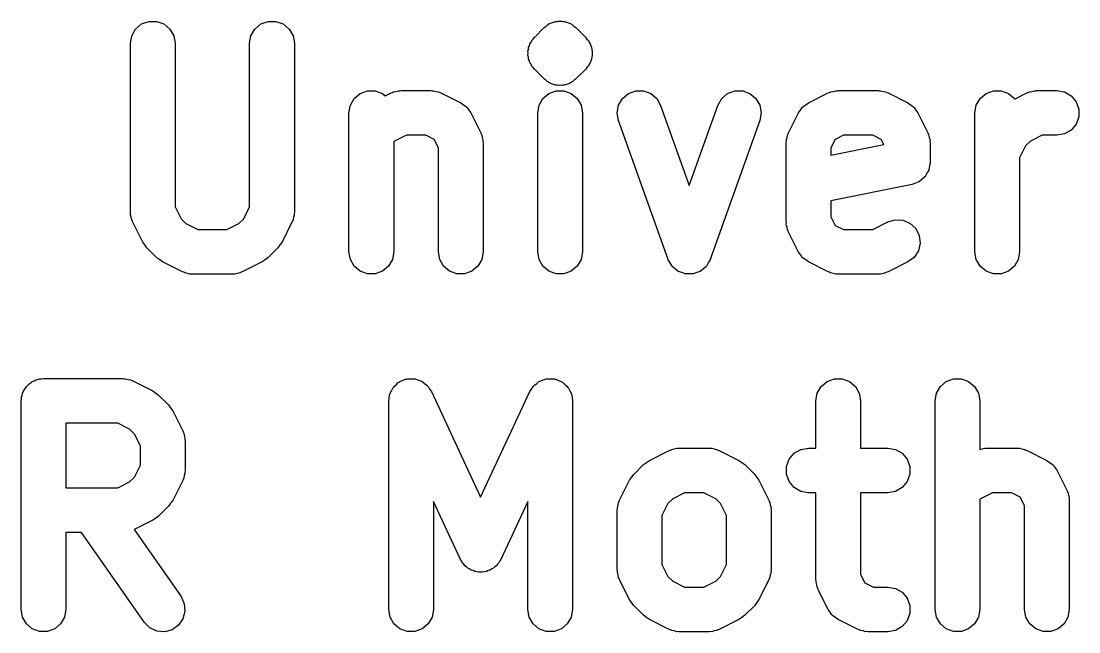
# Model space of a CAD drawing. Extents: x 25 to 346, y -457 to -16.
# Drawn here: x 78.3 to 87.31, y -431.02 to -425.81 of the extents above; entities that cross this region are included whole.
import ezdxf

# ---------------------------------------------------------------- set-up
doc = ezdxf.new("R2010")
doc.units = 0
doc.header["$MEASUREMENT"] = 0
doc.layers.add('BLACK', color=7, linetype='CONTINUOUS')

msp = doc.modelspace()

# ---------------------------------------------------------------- linework, layer by layer
at = {"layer": 'Black'}
for p, q in [((79.3221, -425.835), (79.3843, -425.813)), ((79.3843, -425.813), (79.4504, -425.813)), ((79.4504, -425.813), (79.5126, -425.835)), ((80.3381, -425.835), (80.4003, -425.813)), ((80.4003, -425.813), (80.4664, -425.813)), ((80.4664, -425.813), (80.5286, -425.835)), ((82.8082, -425.828), (82.8243, -425.823)), ((82.8243, -425.823), (82.8394, -425.816)), ((82.8394, -425.816), (82.8477, -425.816)), ((82.8477, -425.816), (82.8556, -425.813)), ((82.8556, -425.813), (82.864, -425.813)), ((82.864, -425.813), (82.8721, -425.811)), ((82.8721, -425.811), (82.8887, -425.812)), ((82.8887, -425.812), (82.9053, -425.811)), ((82.9053, -425.811), (82.9134, -425.813)), ((82.9134, -425.813), (82.9217, -425.813)), ((82.9217, -425.813), (82.9296, -425.816)), ((82.9296, -425.816), (82.938, -425.816)), ((82.938, -425.816), (82.9531, -425.823)), ((82.9531, -425.823), (82.9692, -425.828)), ((79.2383, -425.935), (79.2714, -425.878)), ((79.2714, -425.878), (79.3221, -425.835)), ((79.5126, -425.835), (79.5633, -425.878)), ((79.5633, -425.878), (79.5963, -425.935)), ((80.2543, -425.935), (80.2874, -425.878)), ((80.2874, -425.878), (80.3381, -425.835)), ((80.5286, -425.835), (80.5793, -425.878)), ((80.5793, -425.878), (80.6123, -425.935)), ((82.6693, -425.95), (82.754, -425.866)), ((82.754, -425.866), (82.7676, -425.856)), ((82.7676, -425.856), (82.7794, -425.844)), ((82.7794, -425.844), (82.787, -425.841)), ((82.787, -425.841), (82.7934, -425.835)), ((82.7934, -425.835), (82.8013, -425.832)), ((82.8013, -425.832), (82.8082, -425.828)), ((82.9692, -425.828), (82.976, -425.832)), ((82.976, -425.832), (82.9839, -425.835)), ((82.9839, -425.835), (82.9903, -425.841)), ((82.9903, -425.841), (82.9979, -425.844)), ((82.9979, -425.844), (83.0097, -425.856)), ((83.0097, -425.856), (83.0234, -425.866)), ((83.0234, -425.866), (83.108, -425.95)), ((79.2268, -426), (79.2383, -425.935)), ((79.2268, -427.44), (79.2268, -426)), ((79.5963, -425.935), (79.6078, -426)), ((79.6078, -426), (79.6078, -427.395)), ((80.2428, -426), (80.2543, -425.935)), ((80.2428, -427.395), (80.2428, -426)), ((80.6123, -425.935), (80.6238, -426)), ((80.6238, -426), (80.6238, -427.44)), ((82.627, -426.021), (82.6313, -426.004)), ((82.6313, -426.004), (82.6409, -425.991)), ((82.6409, -425.991), (82.648, -425.976)), ((82.648, -425.976), (82.6597, -425.964)), ((82.6597, -425.964), (82.6693, -425.95)), ((83.108, -425.95), (83.1176, -425.964)), ((83.1176, -425.964), (83.1294, -425.976)), ((83.1294, -425.976), (83.1364, -425.991)), ((83.1364, -425.991), (83.146, -426.004)), ((83.146, -426.004), (83.1503, -426.021)), ((82.6142, -426.068), (82.6185, -426.052)), ((82.6157, -426.085), (82.6142, -426.068)), ((82.6142, -426.102), (82.6157, -426.085)), ((82.6185, -426.052), (82.62, -426.036)), ((82.62, -426.036), (82.627, -426.021)), ((83.1503, -426.021), (83.1573, -426.036)), ((83.1573, -426.036), (83.1588, -426.052)), ((83.1588, -426.052), (83.1631, -426.068)), ((83.1631, -426.068), (83.1617, -426.085)), ((83.1617, -426.085), (83.1631, -426.102)), ((82.6185, -426.118), (82.6142, -426.102)), ((82.62, -426.134), (82.6185, -426.118)), ((82.627, -426.149), (82.62, -426.134)), ((82.6313, -426.166), (82.627, -426.149)), ((82.6409, -426.179), (82.6313, -426.166)), ((82.648, -426.194), (82.6409, -426.179)), ((83.1364, -426.179), (83.1294, -426.194)), ((83.146, -426.166), (83.1364, -426.179)), ((83.1503, -426.149), (83.146, -426.166)), ((83.1573, -426.134), (83.1503, -426.149)), ((83.1588, -426.118), (83.1573, -426.134)), ((83.1631, -426.102), (83.1588, -426.118)), ((82.6597, -426.206), (82.648, -426.194)), ((82.6693, -426.22), (82.6597, -426.206)), ((82.754, -426.304), (82.6693, -426.22)), ((83.108, -426.22), (83.0234, -426.304)), ((83.1176, -426.206), (83.108, -426.22)), ((83.1294, -426.194), (83.1176, -426.206)), ((82.7676, -426.314), (82.754, -426.304)), ((82.7794, -426.326), (82.7676, -426.314)), ((82.787, -426.329), (82.7794, -426.326)), ((82.7934, -426.335), (82.787, -426.329)), ((82.8013, -426.338), (82.7934, -426.335)), ((82.8082, -426.342), (82.8013, -426.338)), ((82.8243, -426.347), (82.8082, -426.342)), ((82.8394, -426.354), (82.8243, -426.347)), ((82.8477, -426.354), (82.8394, -426.354)), ((82.8556, -426.357), (82.8477, -426.354)), ((82.864, -426.357), (82.8556, -426.357)), ((82.8721, -426.359), (82.864, -426.357)), ((82.8887, -426.358), (82.8721, -426.359)), ((82.9053, -426.359), (82.8887, -426.358)), ((82.9134, -426.357), (82.9053, -426.359)), ((82.9217, -426.357), (82.9134, -426.357)), ((82.9296, -426.354), (82.9217, -426.357)), ((82.938, -426.354), (82.9296, -426.354)), ((82.9531, -426.347), (82.938, -426.354)), ((82.9692, -426.342), (82.9531, -426.347)), ((82.976, -426.338), (82.9692, -426.342)), ((82.9839, -426.335), (82.976, -426.338)), ((82.9903, -426.329), (82.9839, -426.335)), ((82.9979, -426.326), (82.9903, -426.329)), ((83.0097, -426.314), (82.9979, -426.326)), ((83.0234, -426.304), (83.0097, -426.314)), ((81.1341, -426.471), (81.1848, -426.428)), ((81.1848, -426.428), (81.2469, -426.405)), ((81.2469, -426.405), (81.3131, -426.405)), ((81.3131, -426.405), (81.3753, -426.428)), ((81.3753, -426.428), (81.3987, -426.448)), ((81.3987, -426.448), (81.4488, -426.423)), ((81.4488, -426.423), (81.4593, -426.419)), ((81.4593, -426.419), (81.4688, -426.414)), ((81.4688, -426.414), (81.4908, -426.41)), ((81.4908, -426.41), (81.5122, -426.404)), ((81.5122, -426.404), (81.5232, -426.404)), ((81.5232, -426.404), (81.534, -426.402)), ((81.534, -426.402), (81.788, -426.402)), ((81.788, -426.402), (81.7988, -426.404)), ((81.7988, -426.404), (81.8098, -426.404)), ((81.8098, -426.404), (81.8312, -426.41)), ((81.8312, -426.41), (81.8532, -426.414)), ((81.8532, -426.414), (81.8627, -426.419)), ((81.8627, -426.419), (81.8732, -426.423)), ((81.8732, -426.423), (82.0425, -426.507)), ((82.7427, -426.471), (82.7934, -426.428)), ((82.7934, -426.428), (82.8556, -426.405)), ((82.8556, -426.405), (82.9217, -426.405)), ((82.9217, -426.405), (82.9839, -426.428)), ((82.9839, -426.428), (83.0346, -426.471)), ((83.4208, -426.47), (83.4718, -426.427)), ((83.4718, -426.427), (83.5341, -426.405)), ((83.5341, -426.405), (83.6002, -426.406)), ((83.6002, -426.406), (83.6622, -426.429)), ((83.6622, -426.429), (83.7127, -426.471)), ((84.266, -426.471), (84.3164, -426.429)), ((84.3164, -426.429), (84.3785, -426.406)), ((84.3785, -426.406), (84.4446, -426.405)), ((84.4446, -426.405), (84.5069, -426.427)), ((84.5069, -426.427), (84.5579, -426.47)), ((85.0048, -426.507), (85.1741, -426.423)), ((85.1741, -426.423), (85.1847, -426.419)), ((85.1847, -426.419), (85.1942, -426.414)), ((85.1942, -426.414), (85.2162, -426.41)), ((85.2162, -426.41), (85.2376, -426.404)), ((85.2376, -426.404), (85.2485, -426.404)), ((85.2485, -426.404), (85.2593, -426.402)), ((85.2593, -426.402), (85.598, -426.402)), ((85.598, -426.402), (85.6088, -426.404)), ((85.6088, -426.404), (85.6198, -426.404)), ((85.6198, -426.404), (85.6412, -426.41)), ((85.6412, -426.41), (85.6632, -426.414)), ((85.6632, -426.414), (85.6727, -426.419)), ((85.6727, -426.419), (85.6832, -426.423)), ((85.6832, -426.423), (85.8525, -426.507)), ((86.4681, -426.471), (86.5188, -426.428)), ((86.5188, -426.428), (86.5809, -426.405)), ((86.5809, -426.405), (86.6471, -426.405)), ((86.6471, -426.405), (86.7093, -426.428)), ((86.7093, -426.428), (86.7599, -426.471)), ((86.7625, -426.475), (86.8675, -426.423)), ((86.8675, -426.423), (86.878, -426.419)), ((86.878, -426.419), (86.8875, -426.414)), ((86.8875, -426.414), (86.9095, -426.41)), ((86.9095, -426.41), (86.9309, -426.404)), ((86.9309, -426.404), (86.9418, -426.404)), ((86.9418, -426.404), (86.9527, -426.402)), ((86.9527, -426.402), (87.122, -426.402)), ((87.122, -426.402), (87.1872, -426.414)), ((87.1872, -426.414), (87.2445, -426.447)), ((87.2445, -426.447), (87.287, -426.498)), ((81.0895, -426.593), (81.101, -426.528)), ((81.101, -426.528), (81.1341, -426.471)), ((82.0425, -426.507), (82.065, -426.524)), ((82.065, -426.524), (82.0883, -426.539)), ((82.0883, -426.539), (82.0914, -426.544)), ((82.0914, -426.544), (82.0957, -426.547)), ((82.0957, -426.547), (82.1111, -426.57)), ((82.6982, -426.593), (82.7097, -426.528)), ((82.7097, -426.528), (82.7427, -426.471)), ((83.0346, -426.471), (83.0677, -426.528)), ((83.0677, -426.528), (83.0792, -426.593)), ((83.3755, -426.592), (83.3874, -426.527)), ((83.3874, -426.527), (83.4208, -426.47)), ((83.7127, -426.471), (83.7454, -426.529)), ((83.7454, -426.529), (83.9893, -427.212)), ((83.9893, -427.212), (84.2333, -426.529)), ((84.2333, -426.529), (84.266, -426.471)), ((84.5579, -426.47), (84.5913, -426.527)), ((84.5913, -426.527), (84.6032, -426.592)), ((84.9363, -426.57), (84.9517, -426.547)), ((84.9517, -426.547), (84.9559, -426.544)), ((84.9559, -426.544), (84.959, -426.539)), ((84.959, -426.539), (84.9824, -426.524)), ((84.9824, -426.524), (85.0048, -426.507)), ((85.8525, -426.507), (85.875, -426.524)), ((85.875, -426.524), (85.8983, -426.539)), ((85.8983, -426.539), (85.9014, -426.544)), ((85.9014, -426.544), (85.9057, -426.547)), ((85.9057, -426.547), (85.9211, -426.57)), ((86.4235, -426.593), (86.435, -426.528)), ((86.435, -426.528), (86.4681, -426.471)), ((86.7599, -426.471), (86.7625, -426.475)), ((87.287, -426.498), (87.3096, -426.56)), ((81.0895, -427.778), (81.0895, -426.593)), ((82.1111, -426.57), (82.1277, -426.592)), ((82.1277, -426.592), (82.2124, -426.762)), ((82.6982, -427.778), (82.6982, -426.593)), ((83.0792, -426.593), (83.0792, -427.778)), ((83.3866, -426.657), (83.3755, -426.592)), ((84.6032, -426.592), (84.5921, -426.657)), ((84.8349, -426.762), (84.9196, -426.592)), ((84.9196, -426.592), (84.9363, -426.57)), ((85.9211, -426.57), (85.9377, -426.592)), ((85.9377, -426.592), (86.0224, -426.762)), ((86.4235, -427.778), (86.4235, -426.593)), ((87.3096, -426.626), (87.287, -426.688)), ((87.3096, -426.56), (87.3096, -426.626)), ((83.8099, -427.842), (83.3866, -426.657)), ((84.5921, -426.657), (84.1687, -427.842)), ((87.287, -426.688), (87.2445, -426.739)), ((81.579, -426.784), (81.4775, -426.834)), ((81.743, -426.784), (81.579, -426.784)), ((81.8153, -426.82), (81.743, -426.784)), ((82.2124, -426.762), (82.2155, -426.772)), ((82.2155, -426.772), (82.221, -426.782)), ((82.221, -426.782), (82.2249, -426.804)), ((82.2249, -426.804), (82.2313, -426.825)), ((84.8161, -426.825), (84.8224, -426.804)), ((84.8224, -426.804), (84.8263, -426.782)), ((84.8263, -426.782), (84.8318, -426.772)), ((84.8318, -426.772), (84.8349, -426.762)), ((85.3043, -426.784), (85.232, -426.82)), ((85.553, -426.784), (85.3043, -426.784)), ((85.6253, -426.82), (85.553, -426.784)), ((86.0224, -426.762), (86.0255, -426.772)), ((86.0255, -426.772), (86.031, -426.782)), ((86.031, -426.782), (86.0349, -426.804)), ((86.0349, -426.804), (86.0413, -426.825)), ((86.9976, -426.784), (86.8962, -426.834)), ((87.122, -426.784), (86.9976, -426.784)), ((87.1872, -426.772), (87.122, -426.784)), ((87.2445, -426.739), (87.1872, -426.772)), ((81.4775, -426.834), (81.4705, -426.841)), ((81.4705, -426.841), (81.4705, -427.778)), ((81.8515, -426.892), (81.8153, -426.82)), ((81.8515, -427.778), (81.8515, -426.892)), ((82.2313, -426.825), (82.2306, -426.836)), ((82.2306, -426.836), (82.2325, -426.847)), ((82.2325, -426.847), (82.2325, -427.778)), ((84.8148, -426.847), (84.8167, -426.836)), ((84.8148, -427.524), (84.8148, -426.847)), ((84.8167, -426.836), (84.8161, -426.825)), ((85.232, -426.82), (85.1958, -426.892)), ((85.1958, -426.953), (85.647, -426.863)), ((85.1958, -426.892), (85.1958, -426.953)), ((85.647, -426.863), (85.6253, -426.82)), ((86.0413, -426.825), (86.0406, -426.836)), ((86.0406, -426.836), (86.0425, -426.847)), ((86.0425, -426.847), (86.0425, -427.016)), ((86.8552, -426.875), (86.8045, -426.977)), ((86.8962, -426.834), (86.8552, -426.875)), ((86.8045, -426.977), (86.8045, -427.778)), ((86.031, -427.081), (86.0155, -427.108)), ((86.0314, -427.079), (86.031, -427.081)), ((86.0325, -427.077), (86.0314, -427.079)), ((86.0371, -427.047), (86.0325, -427.077)), ((86.0425, -427.016), (86.0371, -427.047)), ((85.9742, -427.159), (85.951, -427.179)), ((85.9979, -427.139), (85.9742, -427.159)), ((85.999, -427.137), (85.9979, -427.139)), ((86.0007, -427.135), (85.999, -427.137)), ((86.0155, -427.108), (86.0007, -427.135)), ((85.8894, -427.203), (85.1958, -427.342)), ((85.9182, -427.192), (85.8894, -427.203)), ((85.9473, -427.181), (85.9182, -427.192)), ((85.9489, -427.18), (85.9473, -427.181)), ((85.951, -427.179), (85.9489, -427.18)), ((85.1958, -427.342), (85.1958, -427.479)), ((79.2287, -427.45), (79.2268, -427.44)), ((79.6078, -427.395), (79.6586, -427.496)), ((80.1921, -427.496), (80.2428, -427.395)), ((80.6238, -427.44), (80.6219, -427.45)), ((79.2281, -427.461), (79.2287, -427.45)), ((79.2344, -427.483), (79.2281, -427.461)), ((79.2383, -427.505), (79.2344, -427.483)), ((79.2438, -427.514), (79.2383, -427.505)), ((79.2469, -427.525), (79.2438, -427.514)), ((79.3316, -427.694), (79.2469, -427.525)), ((79.6586, -427.496), (79.6995, -427.537)), ((79.6995, -427.537), (79.801, -427.588)), ((80.0497, -427.588), (80.1512, -427.537)), ((80.1512, -427.537), (80.1921, -427.496)), ((80.6037, -427.525), (80.5191, -427.694)), ((80.6069, -427.514), (80.6037, -427.525)), ((80.6123, -427.505), (80.6069, -427.514)), ((80.6162, -427.483), (80.6123, -427.505)), ((80.6226, -427.461), (80.6162, -427.483)), ((80.6219, -427.45), (80.6226, -427.461)), ((84.8167, -427.535), (84.8148, -427.524)), ((84.8161, -427.546), (84.8167, -427.535)), ((85.1958, -427.479), (85.232, -427.552)), ((85.553, -427.588), (85.6821, -427.523)), ((85.6821, -427.523), (85.7456, -427.504)), ((85.7456, -427.504), (85.8116, -427.508)), ((85.8116, -427.508), (85.8723, -427.535)), ((85.8723, -427.535), (85.9203, -427.58)), ((79.801, -427.588), (80.0497, -427.588)), ((84.8224, -427.568), (84.8161, -427.546)), ((84.8263, -427.589), (84.8224, -427.568)), ((84.8318, -427.599), (84.8263, -427.589)), ((84.8349, -427.61), (84.8318, -427.599)), ((84.9196, -427.779), (84.8349, -427.61)), ((85.232, -427.552), (85.3043, -427.588)), ((85.3043, -427.588), (85.553, -427.588)), ((85.9203, -427.58), (85.9499, -427.639)), ((79.3498, -427.719), (79.3316, -427.694)), ((79.3673, -427.744), (79.3498, -427.719)), ((80.5009, -427.719), (80.4834, -427.744)), ((80.5191, -427.694), (80.5009, -427.719)), ((85.9575, -427.705), (85.9421, -427.769)), ((85.9499, -427.639), (85.9575, -427.705)), ((79.452, -427.828), (79.3673, -427.744)), ((80.4834, -427.744), (80.3987, -427.828)), ((81.101, -427.843), (81.0895, -427.778)), ((81.4705, -427.778), (81.459, -427.843)), ((81.863, -427.843), (81.8515, -427.778)), ((82.2325, -427.778), (82.221, -427.843)), ((82.7097, -427.843), (82.6982, -427.778)), ((83.0792, -427.778), (83.0677, -427.843)), ((84.9363, -427.801), (84.9196, -427.779)), ((84.9517, -427.825), (84.9363, -427.801)), ((85.9421, -427.769), (85.9057, -427.825)), ((86.435, -427.843), (86.4235, -427.778)), ((86.8045, -427.778), (86.793, -427.843)), ((79.477, -427.846), (79.452, -427.828)), ((79.5015, -427.864), (79.477, -427.846)), ((79.6708, -427.949), (79.5015, -427.864)), ((80.3492, -427.864), (80.1799, -427.949)), ((80.3737, -427.846), (80.3492, -427.864)), ((80.3987, -427.828), (80.3737, -427.846)), ((81.1341, -427.901), (81.101, -427.843)), ((81.459, -427.843), (81.4259, -427.901)), ((81.8961, -427.901), (81.863, -427.843)), ((82.221, -427.843), (82.1879, -427.901)), ((82.7427, -427.901), (82.7097, -427.843)), ((83.0677, -427.843), (83.0346, -427.901)), ((83.8105, -427.843), (83.8099, -427.842)), ((83.8107, -427.845), (83.8105, -427.843)), ((83.8269, -427.872), (83.8107, -427.845)), ((83.8427, -427.9), (83.8269, -427.872)), ((84.1518, -427.872), (84.136, -427.9)), ((84.1679, -427.845), (84.1518, -427.872)), ((84.1682, -427.843), (84.1679, -427.845)), ((84.1687, -427.842), (84.1682, -427.843)), ((84.9559, -427.828), (84.9517, -427.825)), ((84.959, -427.832), (84.9559, -427.828)), ((84.9824, -427.847), (84.959, -427.832)), ((85.0048, -427.864), (84.9824, -427.847)), ((85.1741, -427.949), (85.0048, -427.864)), ((85.8525, -427.864), (85.6832, -427.949)), ((85.9057, -427.825), (85.8525, -427.864)), ((86.4681, -427.901), (86.435, -427.843)), ((86.793, -427.843), (86.7599, -427.901)), ((79.6813, -427.952), (79.6708, -427.949)), ((79.6908, -427.957), (79.6813, -427.952)), ((79.7128, -427.961), (79.6908, -427.957)), ((79.7342, -427.968), (79.7128, -427.961)), ((79.7452, -427.967), (79.7342, -427.968)), ((79.756, -427.969), (79.7452, -427.967)), ((80.0947, -427.969), (79.756, -427.969)), ((80.1055, -427.967), (80.0947, -427.969)), ((80.1164, -427.968), (80.1055, -427.967)), ((80.1378, -427.961), (80.1164, -427.968)), ((80.1598, -427.957), (80.1378, -427.961)), ((80.1693, -427.952), (80.1598, -427.957)), ((80.1799, -427.949), (80.1693, -427.952)), ((81.1848, -427.943), (81.1341, -427.901)), ((81.2469, -427.966), (81.1848, -427.943)), ((81.3131, -427.966), (81.2469, -427.966)), ((81.3753, -427.943), (81.3131, -427.966)), ((81.4259, -427.901), (81.3753, -427.943)), ((81.9468, -427.943), (81.8961, -427.901)), ((82.0089, -427.966), (81.9468, -427.943)), ((82.0751, -427.966), (82.0089, -427.966)), ((82.1373, -427.943), (82.0751, -427.966)), ((82.1879, -427.901), (82.1373, -427.943)), ((82.7934, -427.943), (82.7427, -427.901)), ((82.8556, -427.966), (82.7934, -427.943)), ((82.9217, -427.966), (82.8556, -427.966)), ((82.9839, -427.943), (82.9217, -427.966)), ((83.0346, -427.901), (82.9839, -427.943)), ((83.8436, -427.901), (83.8427, -427.9)), ((83.8441, -427.902), (83.8436, -427.901)), ((83.8688, -427.922), (83.8441, -427.902)), ((83.8931, -427.943), (83.8688, -427.922)), ((83.8942, -427.943), (83.8931, -427.943)), ((83.8951, -427.944), (83.8942, -427.943)), ((83.9251, -427.955), (83.8951, -427.944)), ((83.9551, -427.966), (83.9251, -427.955)), ((83.9563, -427.966), (83.9551, -427.966)), ((83.9574, -427.966), (83.9563, -427.966)), ((83.9893, -427.966), (83.9574, -427.966)), ((84.0213, -427.966), (83.9893, -427.966)), ((84.0224, -427.966), (84.0213, -427.966)), ((84.0235, -427.966), (84.0224, -427.966)), ((84.0535, -427.955), (84.0235, -427.966)), ((84.0836, -427.944), (84.0535, -427.955)), ((84.0845, -427.943), (84.0836, -427.944)), ((84.0856, -427.943), (84.0845, -427.943)), ((84.1099, -427.922), (84.0856, -427.943)), ((84.1345, -427.902), (84.1099, -427.922)), ((84.1351, -427.901), (84.1345, -427.902)), ((84.136, -427.9), (84.1351, -427.901)), ((85.1847, -427.952), (85.1741, -427.949)), ((85.1942, -427.957), (85.1847, -427.952)), ((85.2162, -427.961), (85.1942, -427.957)), ((85.2376, -427.968), (85.2162, -427.961)), ((85.2485, -427.967), (85.2376, -427.968)), ((85.2593, -427.969), (85.2485, -427.967)), ((85.598, -427.969), (85.2593, -427.969)), ((85.6088, -427.967), (85.598, -427.969)), ((85.6198, -427.968), (85.6088, -427.967)), ((85.6412, -427.961), (85.6198, -427.968)), ((85.6632, -427.957), (85.6412, -427.961)), ((85.6727, -427.952), (85.6632, -427.957)), ((85.6832, -427.949), (85.6727, -427.952)), ((86.5188, -427.943), (86.4681, -427.901)), ((86.5809, -427.966), (86.5188, -427.943)), ((86.6471, -427.966), (86.5809, -427.966)), ((86.7093, -427.943), (86.6471, -427.966)), ((86.7599, -427.901), (86.7093, -427.943)), ((78.378, -428.894), (78.3907, -428.883)), ((78.3907, -428.883), (78.4064, -428.878)), ((78.4064, -428.878), (78.4208, -428.869)), ((78.4208, -428.869), (78.4373, -428.866)), ((78.4373, -428.866), (78.4529, -428.861)), ((78.4529, -428.861), (78.4696, -428.861)), ((78.4696, -428.861), (78.486, -428.858)), ((78.486, -428.858), (79.1633, -428.858)), ((79.1633, -428.858), (79.1742, -428.86)), ((79.1742, -428.86), (79.1851, -428.859)), ((79.1851, -428.859), (79.2065, -428.865)), ((79.2065, -428.865), (79.2285, -428.869)), ((79.2285, -428.869), (79.238, -428.875)), ((79.238, -428.875), (79.2485, -428.878)), ((79.2485, -428.878), (79.4179, -428.963)), ((81.5094, -428.892), (81.517, -428.889)), ((81.517, -428.889), (81.5234, -428.883)), ((81.5234, -428.883), (81.5468, -428.875)), ((81.5468, -428.875), (81.5693, -428.864)), ((81.5693, -428.864), (81.5777, -428.864)), ((81.5777, -428.864), (81.5856, -428.861)), ((81.5856, -428.861), (81.6105, -428.861)), ((81.6105, -428.861), (81.6352, -428.859)), ((81.6352, -428.859), (81.6433, -428.861)), ((81.6433, -428.861), (81.6517, -428.861)), ((81.6517, -428.861), (81.6751, -428.869)), ((81.6751, -428.869), (81.6991, -428.876)), ((81.6991, -428.876), (81.706, -428.88)), ((81.706, -428.88), (81.7139, -428.883)), ((81.7139, -428.883), (81.733, -428.899)), ((82.6897, -428.899), (82.7088, -428.883)), ((82.7088, -428.883), (82.7167, -428.88)), ((82.7167, -428.88), (82.7235, -428.876)), ((82.7235, -428.876), (82.7476, -428.869)), ((82.7476, -428.869), (82.7709, -428.861)), ((82.7709, -428.861), (82.7793, -428.861)), ((82.7793, -428.861), (82.7875, -428.859)), ((82.7875, -428.859), (82.8122, -428.861)), ((82.8122, -428.861), (82.8371, -428.861)), ((82.8371, -428.861), (82.845, -428.864)), ((82.845, -428.864), (82.8534, -428.864)), ((82.8534, -428.864), (82.8759, -428.875)), ((82.8759, -428.875), (82.8993, -428.883)), ((82.8993, -428.883), (82.9057, -428.889)), ((82.9057, -428.889), (82.9133, -428.892)), ((85.1134, -428.926), (85.1641, -428.883)), ((85.1641, -428.883), (85.2263, -428.861)), ((85.2263, -428.861), (85.2924, -428.861)), ((85.2924, -428.861), (85.3546, -428.883)), ((85.3546, -428.883), (85.4053, -428.926)), ((86.1294, -428.926), (86.1801, -428.883)), ((86.1801, -428.883), (86.2423, -428.861)), ((86.2423, -428.861), (86.3084, -428.861)), ((86.3084, -428.861), (86.3706, -428.883)), ((86.3706, -428.883), (86.4213, -428.926)), ((78.307, -428.983), (78.3153, -428.969)), ((78.3153, -428.969), (78.321, -428.953)), ((78.321, -428.953), (78.3317, -428.94)), ((78.3317, -428.94), (78.3401, -428.926)), ((78.3401, -428.926), (78.3528, -428.915)), ((78.3528, -428.915), (78.3635, -428.902)), ((78.3635, -428.902), (78.378, -428.894)), ((79.4179, -428.963), (79.4424, -428.981)), ((79.4424, -428.981), (79.4674, -428.998)), ((81.4397, -428.983), (81.4521, -428.962)), ((81.4521, -428.962), (81.4626, -428.939)), ((81.4626, -428.939), (81.4685, -428.933)), ((81.4685, -428.933), (81.4727, -428.926)), ((81.4727, -428.926), (81.4918, -428.91)), ((81.4918, -428.91), (81.5094, -428.892)), ((81.733, -428.899), (81.7533, -428.914)), ((81.7533, -428.914), (81.7582, -428.92)), ((81.7582, -428.92), (81.7646, -428.926)), ((81.7646, -428.926), (81.777, -428.947)), ((81.777, -428.947), (81.7913, -428.968)), ((81.7913, -428.968), (82.2113, -429.868)), ((82.2113, -429.868), (82.6314, -428.968)), ((82.6314, -428.968), (82.6456, -428.947)), ((82.6456, -428.947), (82.6581, -428.926)), ((82.6581, -428.926), (82.6645, -428.92)), ((82.6645, -428.92), (82.6693, -428.914)), ((82.6693, -428.914), (82.6897, -428.899)), ((82.9133, -428.892), (82.9309, -428.91)), ((82.9309, -428.91), (82.9499, -428.926)), ((82.9499, -428.926), (82.9541, -428.933)), ((82.9541, -428.933), (82.9601, -428.939)), ((82.9601, -428.939), (82.9706, -428.962)), ((82.9706, -428.962), (82.983, -428.983)), ((85.0803, -428.983), (85.1134, -428.926)), ((85.4053, -428.926), (85.4383, -428.983)), ((86.0963, -428.983), (86.1294, -428.926)), ((86.4213, -428.926), (86.4543, -428.983)), ((78.2955, -429.048), (78.2984, -429.032)), ((78.2955, -430.826), (78.2955, -429.048)), ((78.2984, -429.015), (78.3041, -429)), ((78.2984, -429.032), (78.2984, -429.015)), ((78.3041, -429), (78.307, -428.983)), ((79.4674, -428.998), (79.552, -429.083)), ((81.4282, -429.048), (81.4325, -429.024)), ((81.4282, -430.826), (81.4282, -429.048)), ((81.4325, -429.024), (81.4346, -428.999)), ((81.4346, -428.999), (81.4382, -428.991)), ((81.4382, -428.991), (81.4397, -428.983)), ((82.983, -428.983), (82.9845, -428.991)), ((82.9845, -428.991), (82.988, -428.999)), ((82.988, -428.999), (82.9902, -429.024)), ((82.9902, -429.024), (82.9945, -429.048)), ((82.9945, -429.048), (82.9945, -430.826)), ((85.0688, -429.048), (85.0803, -428.983)), ((85.0688, -429.45), (85.0688, -429.048)), ((85.4383, -428.983), (85.4498, -429.048)), ((85.4498, -429.048), (85.4498, -429.45)), ((86.0848, -429.048), (86.0963, -428.983)), ((86.0848, -430.826), (86.0848, -429.048)), ((86.4543, -428.983), (86.4658, -429.048)), ((86.4658, -429.048), (86.4658, -429.462)), ((79.552, -429.083), (79.5695, -429.108)), ((79.5695, -429.108), (79.5877, -429.132)), ((79.5877, -429.132), (79.6724, -429.302)), ((78.6765, -429.239), (78.6765, -429.789)), ((79.1184, -429.239), (78.6765, -429.239)), ((79.2198, -429.29), (79.1184, -429.239)), ((79.2608, -429.331), (79.2198, -429.29)), ((79.3115, -429.432), (79.2608, -429.331)), ((79.6724, -429.302), (79.6755, -429.312)), ((79.6755, -429.312), (79.681, -429.322)), ((79.681, -429.322), (79.6849, -429.344)), ((79.6849, -429.344), (79.6913, -429.365)), ((79.6913, -429.365), (79.6906, -429.376)), ((79.6906, -429.376), (79.6925, -429.387)), ((79.6925, -429.387), (79.6925, -429.641)), ((79.3115, -429.596), (79.3115, -429.432)), ((83.6501, -429.555), (83.8195, -429.471)), ((83.8195, -429.471), (83.83, -429.467)), ((83.83, -429.467), (83.8395, -429.462)), ((83.8395, -429.462), (83.8615, -429.458)), ((83.8615, -429.458), (83.8829, -429.452)), ((83.8829, -429.452), (83.8938, -429.452)), ((83.8938, -429.452), (83.9047, -429.45)), ((83.9047, -429.45), (84.1587, -429.45)), ((84.1587, -429.45), (84.1695, -429.452)), ((84.1695, -429.452), (84.1804, -429.452)), ((84.1804, -429.452), (84.2018, -429.458)), ((84.2018, -429.458), (84.2238, -429.462)), ((84.2238, -429.462), (84.2333, -429.467)), ((84.2333, -429.467), (84.2439, -429.471)), ((84.2439, -429.471), (84.4132, -429.555)), ((84.8404, -429.546), (84.8829, -429.495)), ((84.8829, -429.495), (84.9402, -429.462)), ((84.9402, -429.462), (85.0053, -429.45)), ((85.0053, -429.45), (85.0688, -429.45)), ((85.4498, -429.45), (85.6827, -429.45)), ((85.6827, -429.45), (85.7478, -429.462)), ((85.7478, -429.462), (85.8051, -429.495)), ((85.8051, -429.495), (85.8476, -429.546)), ((86.4658, -429.462), (86.4862, -429.458)), ((86.4862, -429.458), (86.5076, -429.452)), ((86.5076, -429.452), (86.5185, -429.452)), ((86.5185, -429.452), (86.5293, -429.45)), ((86.5293, -429.45), (86.7833, -429.45)), ((86.7833, -429.45), (86.7942, -429.452)), ((86.7942, -429.452), (86.8051, -429.452)), ((86.8051, -429.452), (86.8265, -429.458)), ((86.8265, -429.458), (86.8485, -429.462)), ((86.8485, -429.462), (86.858, -429.467)), ((86.858, -429.467), (86.8685, -429.471)), ((86.8685, -429.471), (87.0379, -429.555)), ((79.2608, -429.697), (79.3115, -429.596)), ((83.516, -429.676), (83.6006, -429.591)), ((83.6006, -429.591), (83.6256, -429.573)), ((83.6256, -429.573), (83.6501, -429.555)), ((84.4132, -429.555), (84.4377, -429.573)), ((84.4377, -429.573), (84.4627, -429.591)), ((84.4627, -429.591), (84.5474, -429.676)), ((84.8177, -429.608), (84.8404, -429.546)), ((84.8177, -429.674), (84.8177, -429.608)), ((85.8476, -429.546), (85.8703, -429.608)), ((85.8703, -429.608), (85.8703, -429.674)), ((87.0379, -429.555), (87.0603, -429.572)), ((87.0603, -429.572), (87.0836, -429.587)), ((87.0836, -429.587), (87.0868, -429.592)), ((87.0868, -429.592), (87.091, -429.595)), ((87.091, -429.595), (87.1064, -429.618)), ((79.2198, -429.738), (79.2608, -429.697)), ((79.6849, -429.684), (79.681, -429.706)), ((79.6913, -429.663), (79.6849, -429.684)), ((79.6925, -429.641), (79.6906, -429.652)), ((79.6906, -429.652), (79.6913, -429.663)), ((83.4803, -429.725), (83.4985, -429.701)), ((83.4985, -429.701), (83.516, -429.676)), ((84.5474, -429.676), (84.5649, -429.701)), ((84.5649, -429.701), (84.5831, -429.725)), ((84.8404, -429.736), (84.8177, -429.674)), ((85.8703, -429.674), (85.8476, -429.736)), ((87.1064, -429.618), (87.1231, -429.64)), ((87.1231, -429.64), (87.2077, -429.81)), ((78.6765, -429.789), (79.1184, -429.789)), ((79.1184, -429.789), (79.2198, -429.738)), ((79.6724, -429.726), (79.5877, -429.896)), ((79.6755, -429.716), (79.6724, -429.726)), ((79.681, -429.706), (79.6755, -429.716)), ((83.3956, -429.894), (83.4803, -429.725)), ((84.5831, -429.725), (84.6677, -429.894)), ((84.8829, -429.787), (84.8404, -429.736)), ((84.9402, -429.82), (84.8829, -429.787)), ((85.8051, -429.787), (85.7478, -429.82)), ((85.8476, -429.736), (85.8051, -429.787)), ((83.8482, -429.882), (83.8072, -429.923)), ((83.9496, -429.832), (83.8482, -429.882)), ((84.1137, -429.832), (83.9496, -429.832)), ((84.2152, -429.882), (84.1137, -429.832)), ((84.2561, -429.923), (84.2152, -429.882)), ((85.0053, -429.832), (84.9402, -429.82)), ((85.0688, -429.832), (85.0053, -429.832)), ((85.0688, -430.572), (85.0688, -429.832)), ((85.6827, -429.832), (85.4498, -429.832)), ((85.4498, -429.832), (85.4498, -430.527)), ((85.7478, -429.82), (85.6827, -429.832)), ((86.4728, -429.882), (86.4658, -429.889)), ((86.5743, -429.832), (86.4728, -429.882)), ((86.7384, -429.832), (86.5743, -429.832)), ((86.8107, -429.868), (86.7384, -429.832)), ((86.8468, -429.94), (86.8107, -429.868)), ((87.2077, -429.81), (87.2109, -429.82)), ((87.2109, -429.82), (87.2163, -429.83)), ((87.2163, -429.83), (87.2202, -429.852)), ((87.2202, -429.852), (87.2266, -429.873)), ((87.2266, -429.873), (87.2259, -429.884)), ((79.552, -429.945), (79.4674, -430.03)), ((79.5695, -429.92), (79.552, -429.945)), ((79.5877, -429.896), (79.5695, -429.92)), ((82.0387, -430.399), (81.8092, -429.907)), ((81.8092, -429.907), (81.8092, -430.826)), ((82.6135, -429.907), (82.384, -430.399)), ((82.6135, -430.826), (82.6135, -429.907)), ((83.3755, -429.98), (83.3774, -429.969)), ((83.3768, -429.958), (83.3831, -429.936)), ((83.3774, -429.969), (83.3768, -429.958)), ((83.3831, -429.936), (83.387, -429.915)), ((83.387, -429.915), (83.3925, -429.905)), ((83.3925, -429.905), (83.3956, -429.894)), ((83.8072, -429.923), (83.7565, -430.025)), ((84.3068, -430.025), (84.2561, -429.923)), ((84.6677, -429.894), (84.6709, -429.905)), ((84.6709, -429.905), (84.6763, -429.915)), ((84.6763, -429.915), (84.6802, -429.936)), ((84.6802, -429.936), (84.6866, -429.958)), ((84.6866, -429.958), (84.6859, -429.969)), ((84.6859, -429.969), (84.6878, -429.98)), ((86.4658, -429.889), (86.4658, -430.826)), ((86.8468, -430.826), (86.8468, -429.94)), ((87.2259, -429.884), (87.2278, -429.895)), ((87.2278, -429.895), (87.2278, -430.826)), ((79.4424, -430.047), (79.4179, -430.065)), ((79.4674, -430.03), (79.4424, -430.047)), ((83.3755, -430.488), (83.3755, -429.98)), ((83.7565, -430.025), (83.7565, -430.443)), ((84.3068, -430.443), (84.3068, -430.025)), ((84.6878, -429.98), (84.6878, -430.488)), ((79.4179, -430.065), (79.2579, -430.145)), ((79.2579, -430.145), (79.6581, -430.717)), ((78.8101, -430.17), (78.6765, -430.17)), ((78.6765, -430.17), (78.6765, -430.826)), ((79.3459, -430.936), (78.8101, -430.17)), ((82.0482, -430.412), (82.0387, -430.399)), ((82.0553, -430.428), (82.0482, -430.412)), ((82.3744, -430.412), (82.3674, -430.428)), ((82.384, -430.399), (82.3744, -430.412)), ((82.0671, -430.439), (82.0553, -430.428)), ((82.0767, -430.453), (82.0671, -430.439)), ((82.0903, -430.463), (82.0767, -430.453)), ((82.102, -430.474), (82.0903, -430.463)), ((82.1172, -430.481), (82.102, -430.474)), ((82.1309, -430.491), (82.1172, -430.481)), ((82.1469, -430.495), (82.1309, -430.491)), ((82.162, -430.502), (82.1469, -430.495)), ((82.1786, -430.504), (82.162, -430.502)), ((82.1948, -430.508), (82.1786, -430.504)), ((82.2113, -430.507), (82.1948, -430.508)), ((82.2279, -430.508), (82.2113, -430.507)), ((82.244, -430.504), (82.2279, -430.508)), ((82.2607, -430.502), (82.244, -430.504)), ((82.2758, -430.495), (82.2607, -430.502)), ((82.2918, -430.491), (82.2758, -430.495)), ((82.3055, -430.481), (82.2918, -430.491)), ((82.3206, -430.474), (82.3055, -430.481)), ((82.3324, -430.463), (82.3206, -430.474)), ((82.346, -430.453), (82.3324, -430.463)), ((82.3556, -430.439), (82.346, -430.453)), ((82.3674, -430.428), (82.3556, -430.439)), ((83.3774, -430.498), (83.3755, -430.488)), ((83.3768, -430.509), (83.3774, -430.498)), ((83.3831, -430.531), (83.3768, -430.509)), ((83.7565, -430.443), (83.8072, -430.544)), ((84.2561, -430.544), (84.3068, -430.443)), ((84.6866, -430.509), (84.6802, -430.531)), ((84.6878, -430.488), (84.6859, -430.498)), ((84.6859, -430.498), (84.6866, -430.509)), ((83.387, -430.553), (83.3831, -430.531)), ((83.3925, -430.562), (83.387, -430.553)), ((83.3956, -430.573), (83.3925, -430.562)), ((83.4803, -430.742), (83.3956, -430.573)), ((83.8072, -430.544), (83.8482, -430.585)), ((83.8482, -430.585), (83.9496, -430.636)), ((84.1137, -430.636), (84.2152, -430.585)), ((84.2152, -430.585), (84.2561, -430.544)), ((84.6677, -430.573), (84.5831, -430.742)), ((84.6709, -430.562), (84.6677, -430.573)), ((84.6763, -430.553), (84.6709, -430.562)), ((84.6802, -430.531), (84.6763, -430.553)), ((85.0707, -430.583), (85.0688, -430.572)), ((85.0701, -430.594), (85.0707, -430.583)), ((85.0764, -430.616), (85.0701, -430.594)), ((85.4498, -430.527), (85.486, -430.6)), ((85.486, -430.6), (85.5583, -430.636)), ((83.9496, -430.636), (84.1137, -430.636)), ((85.0803, -430.637), (85.0764, -430.616)), ((85.0858, -430.647), (85.0803, -430.637)), ((85.0889, -430.658), (85.0858, -430.647)), ((85.1736, -430.827), (85.0889, -430.658)), ((85.5583, -430.636), (85.6827, -430.636)), ((85.6827, -430.636), (85.7478, -430.647)), ((85.7478, -430.647), (85.8051, -430.68)), ((85.8051, -430.68), (85.8476, -430.731)), ((79.6581, -430.717), (79.686, -430.777)), ((79.686, -430.777), (79.6918, -430.843)), ((83.4985, -430.767), (83.4803, -430.742)), ((83.516, -430.792), (83.4985, -430.767)), ((84.5649, -430.767), (84.5474, -430.792)), ((84.5831, -430.742), (84.5649, -430.767)), ((85.8476, -430.731), (85.8703, -430.793)), ((78.307, -430.891), (78.2955, -430.826)), ((78.6765, -430.826), (78.665, -430.891)), ((79.6918, -430.843), (79.6746, -430.907)), ((81.4397, -430.891), (81.4282, -430.826)), ((81.8092, -430.826), (81.7977, -430.891)), ((82.625, -430.891), (82.6135, -430.826)), ((82.9945, -430.826), (82.983, -430.891)), ((83.6006, -430.876), (83.516, -430.792)), ((84.5474, -430.792), (84.4627, -430.876)), ((85.1903, -430.849), (85.1736, -430.827)), ((85.2057, -430.873), (85.1903, -430.849)), ((85.2099, -430.876), (85.2057, -430.873)), ((85.8703, -430.859), (85.8476, -430.922)), ((85.8703, -430.793), (85.8703, -430.859)), ((86.0963, -430.891), (86.0848, -430.826)), ((86.4658, -430.826), (86.4543, -430.891)), ((86.8583, -430.891), (86.8468, -430.826)), ((87.2278, -430.826), (87.2163, -430.891)), ((78.3401, -430.949), (78.307, -430.891)), ((78.3907, -430.991), (78.3401, -430.949)), ((78.6319, -430.949), (78.5812, -430.991)), ((78.665, -430.891), (78.6319, -430.949)), ((79.3927, -430.982), (79.3459, -430.936)), ((79.6367, -430.961), (79.5825, -430.999)), ((79.6746, -430.907), (79.6367, -430.961)), ((81.4727, -430.949), (81.4397, -430.891)), ((81.5234, -430.991), (81.4727, -430.949)), ((81.7646, -430.949), (81.7139, -430.991)), ((81.7977, -430.891), (81.7646, -430.949)), ((82.6581, -430.949), (82.625, -430.891)), ((82.7088, -430.991), (82.6581, -430.949)), ((82.9499, -430.949), (82.8993, -430.991)), ((82.983, -430.891), (82.9499, -430.949)), ((83.6256, -430.894), (83.6006, -430.876)), ((83.6501, -430.912), (83.6256, -430.894)), ((83.8195, -430.997), (83.6501, -430.912)), ((84.4132, -430.912), (84.2439, -430.997)), ((84.4377, -430.894), (84.4132, -430.912)), ((84.4627, -430.876), (84.4377, -430.894)), ((85.213, -430.88), (85.2099, -430.876)), ((85.2363, -430.895), (85.213, -430.88)), ((85.2588, -430.912), (85.2363, -430.895)), ((85.4281, -430.997), (85.2588, -430.912)), ((85.8476, -430.922), (85.8051, -430.972)), ((86.1294, -430.949), (86.0963, -430.891)), ((86.1801, -430.991), (86.1294, -430.949)), ((86.4213, -430.949), (86.3706, -430.991)), ((86.4543, -430.891), (86.4213, -430.949)), ((86.8914, -430.949), (86.8583, -430.891)), ((86.9421, -430.991), (86.8914, -430.949)), ((87.1833, -430.949), (87.1326, -430.991)), ((87.2163, -430.891), (87.1833, -430.949)), ((78.4529, -431.014), (78.3907, -430.991)), ((78.5191, -431.014), (78.4529, -431.014)), ((78.5812, -430.991), (78.5191, -431.014)), ((79.4527, -431.01), (79.3927, -430.982)), ((79.5186, -431.016), (79.4527, -431.01)), ((79.5825, -430.999), (79.5186, -431.016)), ((81.5856, -431.014), (81.5234, -430.991)), ((81.6517, -431.014), (81.5856, -431.014)), ((81.7139, -430.991), (81.6517, -431.014)), ((82.7709, -431.014), (82.7088, -430.991)), ((82.8371, -431.014), (82.7709, -431.014)), ((82.8993, -430.991), (82.8371, -431.014)), ((83.83, -431), (83.8195, -430.997)), ((83.8395, -431.005), (83.83, -431)), ((83.8615, -431.009), (83.8395, -431.005)), ((83.8829, -431.016), (83.8615, -431.009)), ((83.8939, -431.015), (83.8829, -431.016)), ((83.9047, -431.017), (83.8939, -431.015)), ((84.1587, -431.017), (83.9047, -431.017)), ((84.1695, -431.015), (84.1587, -431.017)), ((84.1804, -431.016), (84.1695, -431.015)), ((84.2018, -431.009), (84.1804, -431.016)), ((84.2238, -431.005), (84.2018, -431.009)), ((84.2333, -431), (84.2238, -431.005)), ((84.2439, -430.997), (84.2333, -431)), ((85.4387, -431), (85.4281, -430.997)), ((85.4482, -431.005), (85.4387, -431)), ((85.4702, -431.009), (85.4482, -431.005)), ((85.4916, -431.016), (85.4702, -431.009)), ((85.5025, -431.015), (85.4916, -431.016)), ((85.5133, -431.017), (85.5025, -431.015)), ((85.6827, -431.017), (85.5133, -431.017)), ((85.7478, -431.005), (85.6827, -431.017)), ((85.8051, -430.972), (85.7478, -431.005)), ((86.2423, -431.014), (86.1801, -430.991)), ((86.3084, -431.014), (86.2423, -431.014)), ((86.3706, -430.991), (86.3084, -431.014)), ((87.0043, -431.014), (86.9421, -430.991)), ((87.0704, -431.014), (87.0043, -431.014)), ((87.1326, -430.991), (87.0704, -431.014))]:
    msp.add_line(p, q, dxfattribs=at)

doc.saveas('drawing.dxf')
